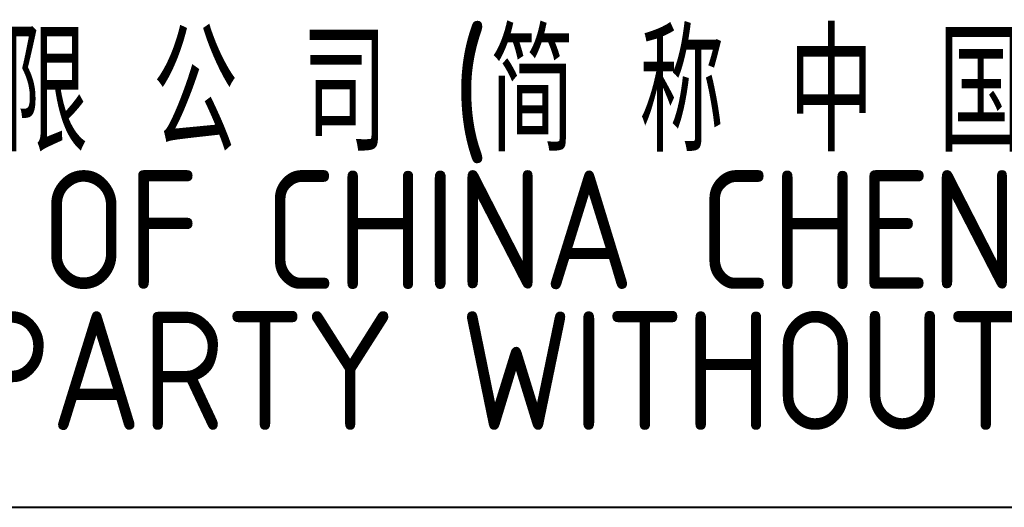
# Model space of a CAD drawing. Extents: x 757 to 8510, y -6585 to 527.
# Drawn here: x 2972.36 to 2997.28, y -812.65 to -800.31 of the extents above; entities that cross this region are included whole.
import ezdxf

# ---------------------------------------------------------------- set-up
doc = ezdxf.new("R2010")
doc.units = 0
doc.header["$MEASUREMENT"] = 0
doc.layers.add('图框', color=92, linetype='CONTINUOUS')
doc.styles.add('CD-Title Block', font='gbenor.shx', dxfattribs={"width": 0.8, "bigfont": 'gbcbig.shx'})

# ---------------------------------------------------------------- blocks, each defined once
blk = doc.blocks.new('Title_Block')
at = {"layer": '图框', "linetype": 'Continuous', "lineweight": -3}
blk.add_line((-180, 49), (0, 49), dxfattribs=at)
at = {"layer": '图框', "linetype": 'Continuous', "lineweight": -3, "style": 'CD-Title Block'}
for s, p in [('本 文 件 产 权 属 中 国 成 达 工 程 有 限 公 司 (简 称 中 国 成 达) 所 有， 未 经 中 国 成 达 书 面 许 可 不 准 复 制 或 转 让 第 三 方。', (-175.043, 58)), ('THIS DOCUMENT IS PROPERTY OF CHINA CHENGDA ENGINEERING CO., LTD, IT SHALL NOT BE REPRODUCED OR', (-175.043, 54.522)), ("TRANSFERED TO ANY OTHER PARTY WITHOUT CHINA CHENGDA'S PERMISSION IN WRITTEN FORM.", (-175.043, 50.96))]:
    blk.add_text(s, height=3, dxfattribs=at).set_placement(p)

msp = doc.modelspace()

# ---------------------------------------------------------------- block references
at = {"layer": '图框', "linetype": 'Continuous'}
msp.add_blockref('Title_Block', (3097.75, -861.65), dxfattribs=at)

doc.saveas('drawing.dxf')
